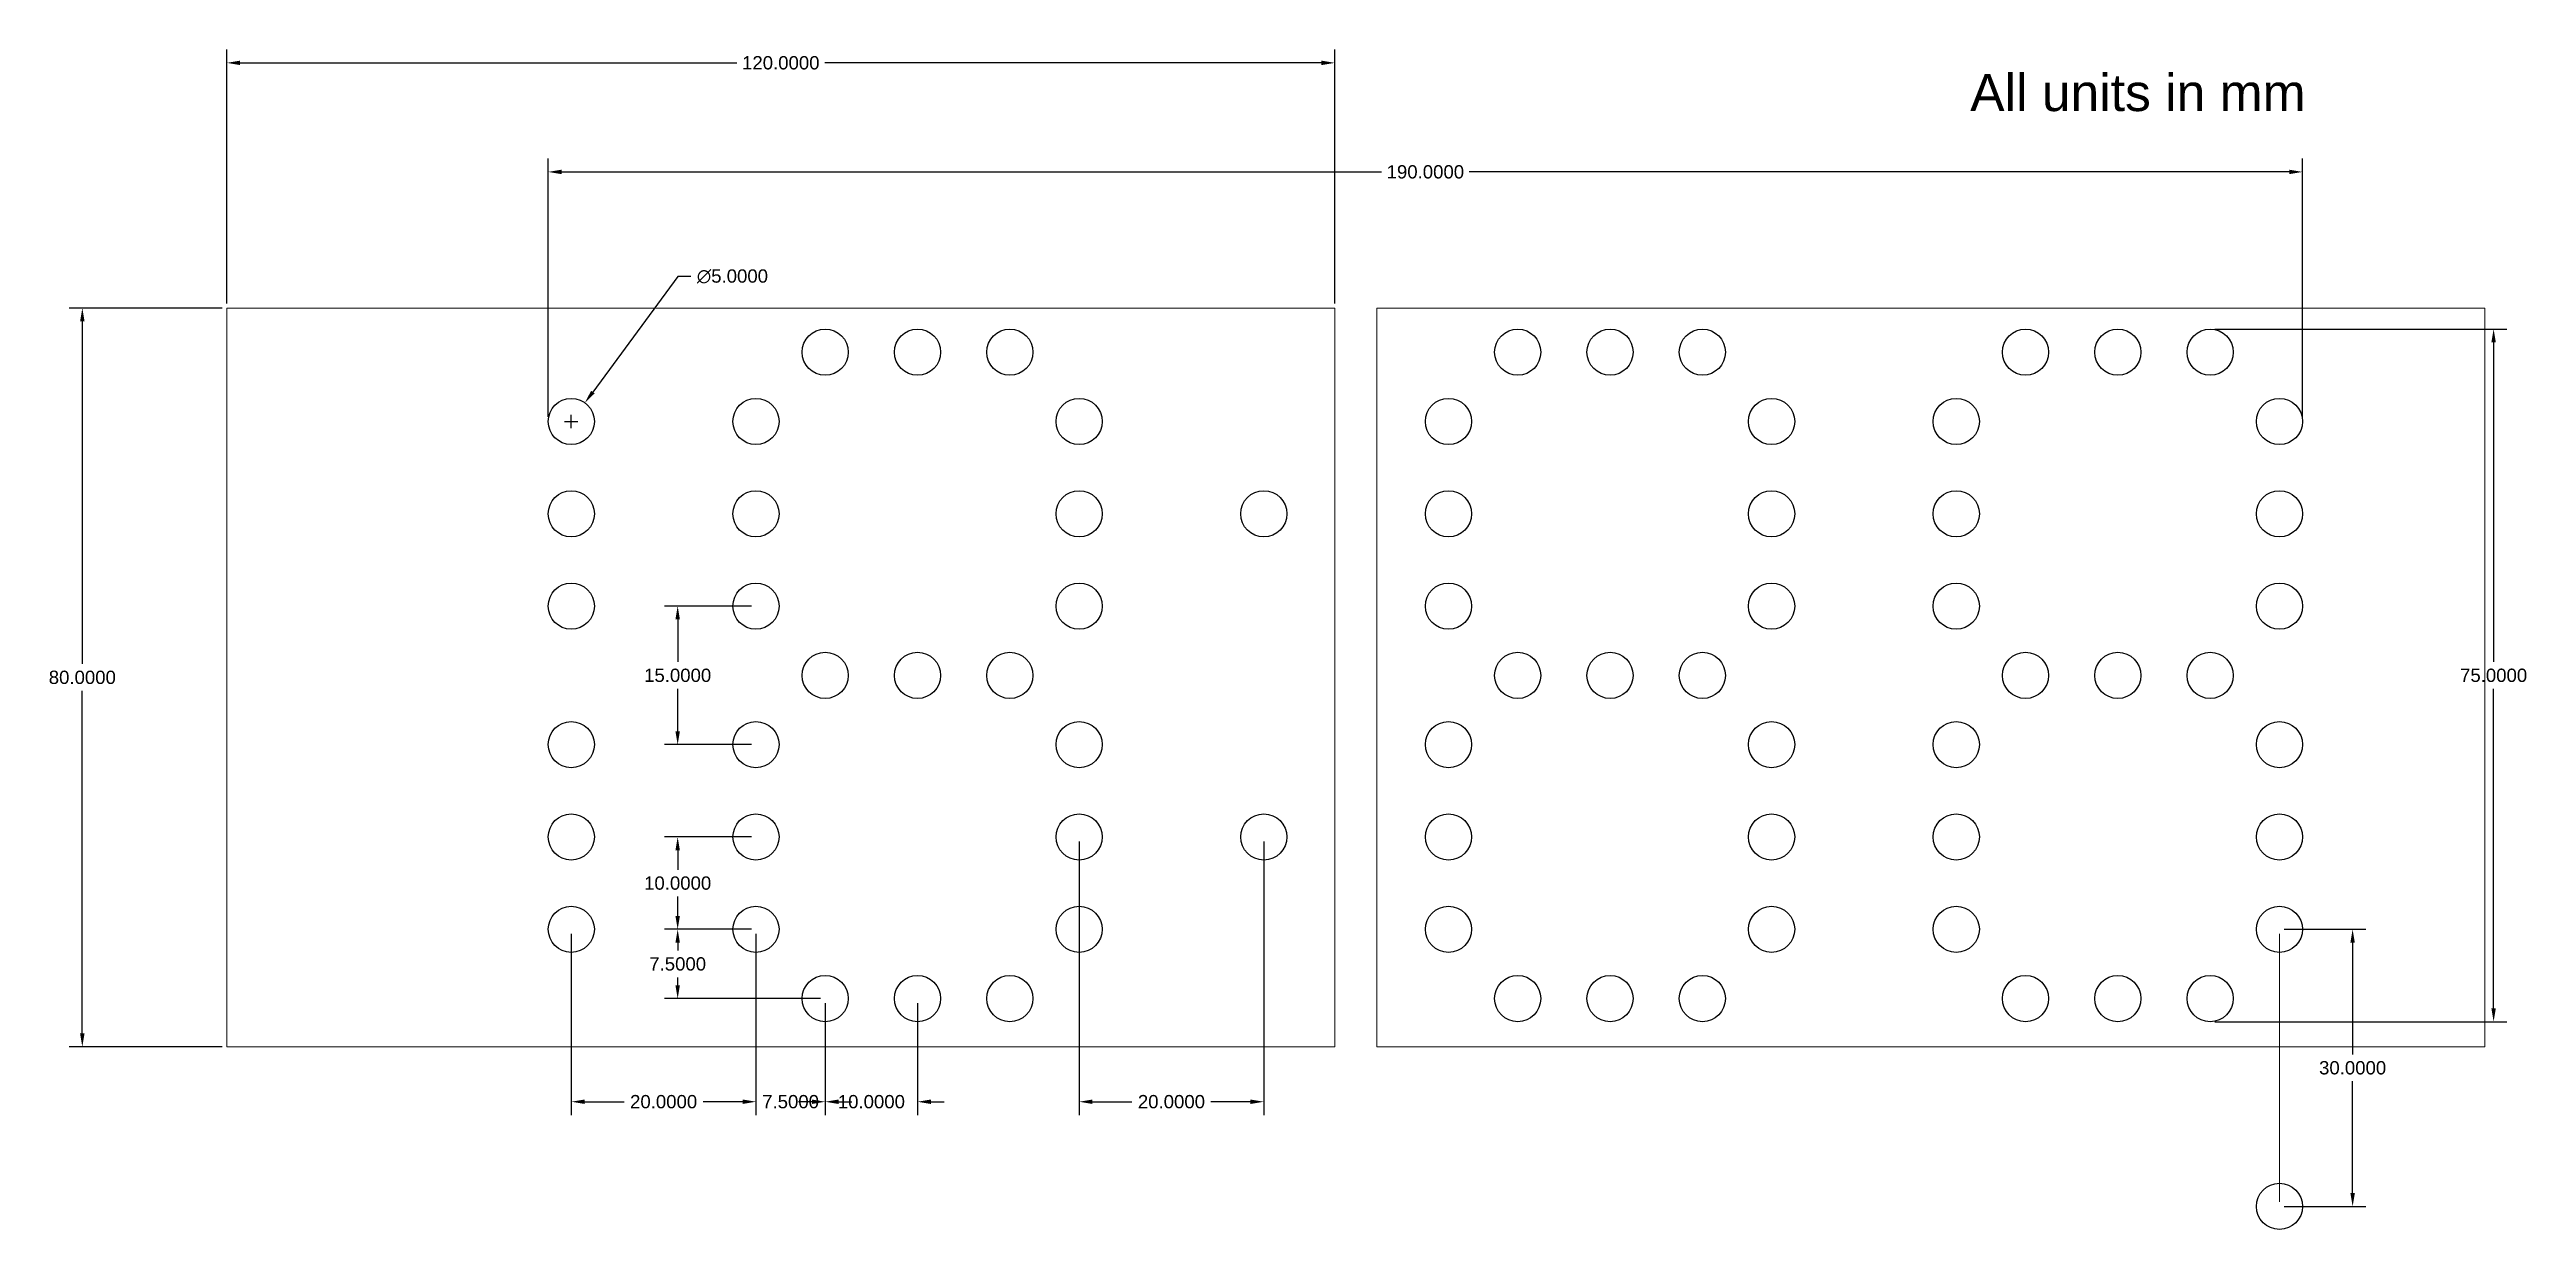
# Model space of a CAD drawing. Header units: millimetres. Extents: x -54 to 214, y -22 to 105.
import ezdxf

# ---------------------------------------------------------------- set-up
doc = ezdxf.new("R2010")
doc.units = ezdxf.units.MM
doc.header["$MEASUREMENT"] = 0
for name, color, linetype, lineweight in [('Board', 2, 'Continuous', 15), ('Dimension', 3, 'Continuous', 15), ('Object', 7, 'Continuous', 25)]:
    doc.layers.add(name, color=color, linetype=linetype, lineweight=lineweight)
doc.styles.get("Standard").update_dxf_attribs({"font": 'arial.ttf'})
doc.dimstyles.get("Standard").update_dxf_attribs({"dimscale": 8, "dimtxt": 0.18, "dimasz": 0.18, "dimexe": 0.18, "dimexo": 0.0625, "dimgap": 0.09, "dimtad": 0, "dimtih": 1, "dimtoh": 1, "dimdec": 4, "dimzin": 0, "dimdsep": 46, "dimtxsty": 'Standard', "dimcen": 0.09, "dimadec": 0, "dimazin": 0, "dimtfac": 1, "dimtdec": 4, "dimtofl": 0, "dimtmove": 0, "dimatfit": 3, "dimfxl": 1, "dimtolj": 1, "dimtzin": 0, "dimarcsym": 0})

# ---------------------------------------------------------------- blocks, each defined once
blk = doc.blocks.new('*D1')
at = {"layer": 'Defpoints', "color": 0, "transparency": 16777216}
for p in [(22.5, 10), (30, 2.5), (30, -8.67)]:
    blk.add_point(p, dxfattribs=at)
at = {"layer": 'Dimension', "color": 0, "lineweight": -2, "transparency": 16777216}
for p, q in [((22.5, 9.5), (22.5, -10.11)), ((30, 2), (30, -10.11)), ((21.06, -8.67), (19.62, -8.67)), ((31.44, -8.67), (32.88, -8.67))]:
    blk.add_line(p, q, dxfattribs=at)
at = {"layer": 'Dimension', "color": 0, "transparency": 16777216}
for points in [[(21.06, -8.43), (21.06, -8.91), (22.5, -8.67)], [(31.44, -8.43), (31.44, -8.91), (30, -8.67)]]:
    blk.add_solid(points, dxfattribs=at)
at = {"layer": 'Dimension', "color": 0, "transparency": 16777216, "insert": (26.25, -8.67), "char_height": 1.44, "attachment_point": 5}
blk.add_mtext('\\A1;7.5000', dxfattribs=at)
blk = doc.blocks.new('*D2')
at = {"layer": 'Defpoints', "color": 0, "transparency": 16777216}
for p in [(30, 2.5), (40, 2.5), (40, -8.67)]:
    blk.add_point(p, dxfattribs=at)
at = {"layer": 'Dimension', "color": 0, "lineweight": -2, "transparency": 16777216}
for p, q in [((30, 2), (30, -10.11)), ((40, 2), (40, -10.11)), ((28.56, -8.67), (27.12, -8.67)), ((41.44, -8.67), (42.88, -8.67))]:
    blk.add_line(p, q, dxfattribs=at)
at = {"layer": 'Dimension', "color": 0, "transparency": 16777216}
for points in [[(28.56, -8.43), (28.56, -8.91), (30, -8.67)], [(41.44, -8.43), (41.44, -8.91), (40, -8.67)]]:
    blk.add_solid(points, dxfattribs=at)
at = {"layer": 'Dimension', "color": 0, "transparency": 16777216, "insert": (35, -8.67), "char_height": 1.44, "attachment_point": 5}
blk.add_mtext('\\A1;10.0000', dxfattribs=at)
blk = doc.blocks.new('*D3')
at = {"layer": 'Defpoints', "color": 0, "transparency": 16777216}
for p in [(14.02, 10), (22.5, 10), (30, 2.5)]:
    blk.add_point(p, dxfattribs=at)
at = {"layer": 'Dimension', "color": 0, "lineweight": -2, "transparency": 16777216}
for p, q in [((22, 10), (12.58, 10)), ((14.02, 8.56), (14.02, 7.71)), ((14.02, 3.94), (14.02, 4.79)), ((29.5, 2.5), (12.58, 2.5))]:
    blk.add_line(p, q, dxfattribs=at)
at = {"layer": 'Dimension', "color": 0, "transparency": 16777216}
for points in [[(13.78, 8.56), (14.26, 8.56), (14.02, 10)], [(13.78, 3.94), (14.26, 3.94), (14.02, 2.5)]]:
    blk.add_solid(points, dxfattribs=at)
at = {"layer": 'Dimension', "color": 0, "transparency": 16777216, "insert": (14.02, 6.25), "char_height": 1.44, "attachment_point": 5}
blk.add_mtext('\\A1;7.5000', dxfattribs=at)
blk = doc.blocks.new('*D4')
at = {"layer": 'Defpoints', "color": 0, "transparency": 16777216}
for p in [(2.5, 10), (22.5, 10), (22.5, -8.67)]:
    blk.add_point(p, dxfattribs=at)
at = {"layer": 'Dimension', "color": 0, "lineweight": -2, "transparency": 16777216}
for p, q in [((2.5, 9.5), (2.5, -10.11)), ((22.5, 9.5), (22.5, -10.11)), ((3.94, -8.67), (8.22, -8.67)), ((21.06, -8.67), (16.78, -8.67))]:
    blk.add_line(p, q, dxfattribs=at)
at = {"layer": 'Dimension', "color": 0, "transparency": 16777216}
for points in [[(3.94, -8.43), (3.94, -8.91), (2.5, -8.67)], [(21.06, -8.43), (21.06, -8.91), (22.5, -8.67)]]:
    blk.add_solid(points, dxfattribs=at)
at = {"layer": 'Dimension', "color": 0, "transparency": 16777216, "insert": (12.5, -8.67), "char_height": 1.44, "attachment_point": 5}
blk.add_mtext('\\A1;20.0000', dxfattribs=at)
blk = doc.blocks.new('*D5')
at = {"layer": 'Defpoints', "color": 0, "transparency": 16777216}
for p in [(57.5, 20), (77.5, 20), (77.5, -8.67)]:
    blk.add_point(p, dxfattribs=at)
at = {"layer": 'Dimension', "color": 0, "lineweight": -2, "transparency": 16777216}
for p, q in [((57.5, 19.5), (57.5, -10.11)), ((77.5, 19.5), (77.5, -10.11)), ((58.94, -8.67), (63.22, -8.67)), ((76.06, -8.67), (71.78, -8.67))]:
    blk.add_line(p, q, dxfattribs=at)
at = {"layer": 'Dimension', "color": 0, "transparency": 16777216}
for points in [[(58.94, -8.43), (58.94, -8.91), (57.5, -8.67)], [(76.06, -8.43), (76.06, -8.91), (77.5, -8.67)]]:
    blk.add_solid(points, dxfattribs=at)
at = {"layer": 'Dimension', "color": 0, "transparency": 16777216, "insert": (67.5, -8.67), "char_height": 1.44, "attachment_point": 5}
blk.add_mtext('\\A1;20.0000', dxfattribs=at)
blk = doc.blocks.new('*D7')
at = {"layer": 'Defpoints', "color": 0, "transparency": 16777216}
for p in [(14.02, 20), (22.5, 20), (22.5, 10)]:
    blk.add_point(p, dxfattribs=at)
at = {"layer": 'Dimension', "color": 0, "lineweight": -2, "transparency": 16777216}
for p, q in [((22, 20), (12.58, 20)), ((14.02, 18.56), (14.02, 16.46)), ((14.02, 11.44), (14.02, 13.54)), ((22, 10), (12.58, 10))]:
    blk.add_line(p, q, dxfattribs=at)
at = {"layer": 'Dimension', "color": 0, "transparency": 16777216}
for points in [[(13.78, 18.56), (14.26, 18.56), (14.02, 20)], [(13.78, 11.44), (14.26, 11.44), (14.02, 10)]]:
    blk.add_solid(points, dxfattribs=at)
at = {"layer": 'Dimension', "color": 0, "transparency": 16777216, "insert": (14.02, 15), "char_height": 1.44, "attachment_point": 5}
blk.add_mtext('\\A1;10.0000', dxfattribs=at)
blk = doc.blocks.new('*D8')
at = {"layer": 'Defpoints', "color": 0, "transparency": 16777216}
for p in [(14.02, 45), (22.5, 45), (22.5, 30)]:
    blk.add_point(p, dxfattribs=at)
at = {"layer": 'Dimension', "color": 0, "lineweight": -2, "transparency": 16777216}
for p, q in [((22, 45), (12.58, 45)), ((14.02, 43.56), (14.02, 38.96)), ((14.02, 31.44), (14.02, 36.04)), ((22, 30), (12.58, 30))]:
    blk.add_line(p, q, dxfattribs=at)
at = {"layer": 'Dimension', "color": 0, "transparency": 16777216}
for points in [[(13.78, 43.56), (14.26, 43.56), (14.02, 45)], [(13.78, 31.44), (14.26, 31.44), (14.02, 30)]]:
    blk.add_solid(points, dxfattribs=at)
at = {"layer": 'Dimension', "color": 0, "transparency": 16777216, "insert": (14.02, 37.5), "char_height": 1.44, "attachment_point": 5}
blk.add_mtext('\\A1;15.0000', dxfattribs=at)
blk = doc.blocks.new('*D9')
at = {"layer": 'Defpoints', "color": 0, "transparency": 16777216}
for p in [(3.98, 67.02), (1.02, 62.98)]:
    blk.add_point(p, dxfattribs=at)
at = {"layer": 'Dimension', "color": 0, "lineweight": -2, "transparency": 16777216}
for p, q in [((14.02, 80.7), (4.83, 68.18)), ((15.46, 80.7), (14.02, 80.7)), ((1.78, 65), (3.22, 65)), ((2.5, 64.28), (2.5, 65.72))]:
    blk.add_line(p, q, dxfattribs=at)
at = {"layer": 'Dimension', "color": 0, "transparency": 16777216}
blk.add_solid([(4.64, 68.32), (5.02, 68.03), (3.98, 67.02)], dxfattribs=at)
at = {"layer": 'Dimension', "color": 0, "transparency": 16777216, "insert": (19.95, 80.7), "char_height": 1.44, "attachment_point": 5}
blk.add_mtext('\\A1;∅5.0000', dxfattribs=at)
blk = doc.blocks.new('*D10')
at = {"layer": 'Defpoints', "color": 0, "transparency": 16777216}
for p in [(190, 92.02), (0, 65), (190, 65)]:
    blk.add_point(p, dxfattribs=at)
at = {"layer": 'Dimension', "color": 0, "lineweight": -2, "transparency": 16777216}
for p, q in [((0, 65.5), (0, 93.46)), ((1.44, 92.02), (90.24, 92.02)), ((188.56, 92.02), (99.76, 92.02)), ((190, 65.5), (190, 93.46))]:
    blk.add_line(p, q, dxfattribs=at)
at = {"layer": 'Dimension', "color": 0, "transparency": 16777216}
for points in [[(1.44, 92.26), (1.44, 91.78), (0, 92.02)], [(188.56, 92.26), (188.56, 91.78), (190, 92.02)]]:
    blk.add_solid(points, dxfattribs=at)
at = {"layer": 'Dimension', "color": 0, "transparency": 16777216, "insert": (95, 92.02), "char_height": 1.44, "attachment_point": 5}
blk.add_mtext('\\A1;190.0000', dxfattribs=at)
blk = doc.blocks.new('*D14')
at = {"layer": 'Defpoints', "color": 0, "transparency": 16777216}
for p in [(187.5, 10), (187.5, -20), (195.43, -20)]:
    blk.add_point(p, dxfattribs=at)
at = {"layer": 'Dimension', "color": 0, "lineweight": -2, "transparency": 16777216}
for p, q in [((188, 10), (196.87, 10)), ((195.43, 8.56), (195.43, -3.54)), ((195.43, -18.56), (195.43, -6.46)), ((188, -20), (196.87, -20))]:
    blk.add_line(p, q, dxfattribs=at)
at = {"layer": 'Dimension', "color": 0, "transparency": 16777216}
for points in [[(195.19, 8.56), (195.67, 8.56), (195.43, 10)], [(195.19, -18.56), (195.67, -18.56), (195.43, -20)]]:
    blk.add_solid(points, dxfattribs=at)
at = {"layer": 'Dimension', "color": 0, "transparency": 16777216, "insert": (195.43, -5), "char_height": 1.44, "attachment_point": 5}
blk.add_mtext('\\A1;30.0000', dxfattribs=at)
blk = doc.blocks.new('*D16')
at = {"layer": 'Defpoints', "color": 0, "transparency": 16777216}
for p in [(180, 75), (180, 0), (210.7, 0)]:
    blk.add_point(p, dxfattribs=at)
at = {"layer": 'Dimension', "color": 0, "lineweight": -2, "transparency": 16777216}
for p, q in [((180.5, 75), (212.14, 75)), ((210.7, 73.56), (210.7, 38.96)), ((210.7, 1.44), (210.7, 36.04)), ((180.5, 0), (212.14, 0))]:
    blk.add_line(p, q, dxfattribs=at)
at = {"layer": 'Dimension', "color": 0, "transparency": 16777216}
for points in [[(210.46, 73.56), (210.94, 73.56), (210.7, 75)], [(210.46, 1.44), (210.94, 1.44), (210.7, 0)]]:
    blk.add_solid(points, dxfattribs=at)
at = {"layer": 'Dimension', "color": 0, "transparency": 16777216, "insert": (210.7, 37.5), "char_height": 1.44, "attachment_point": 5}
blk.add_mtext('\\A1;75.0000', dxfattribs=at)
blk = doc.blocks.new('*D20')
at = {"layer": 'Board', "color": 0, "lineweight": -2, "transparency": 16777216}
for p, q in [((-35.31, 77.28), (-51.9, 77.28)), ((-50.46, 75.84), (-50.46, 38.74)), ((-50.46, -1.28), (-50.46, 35.83)), ((-35.31, -2.72), (-51.9, -2.72))]:
    blk.add_line(p, q, dxfattribs=at)
at = {"layer": 'Board', "color": 0, "transparency": 16777216}
for points in [[(-50.7, 75.84), (-50.22, 75.84), (-50.46, 77.28)], [(-50.7, -1.28), (-50.22, -1.28), (-50.46, -2.72)]]:
    blk.add_solid(points, dxfattribs=at)
at = {"layer": 'Defpoints', "color": 0, "transparency": 16777216}
for p in [(-34.81, 77.28), (-50.46, -2.72), (-34.81, -2.72)]:
    blk.add_point(p, dxfattribs=at)
at = {"layer": 'Board', "color": 0, "transparency": 16777216, "insert": (-50.46, 37.28), "char_height": 1.44, "attachment_point": 5}
blk.add_mtext('\\A1;80.0000', dxfattribs=at)
blk = doc.blocks.new('*D21')
at = {"layer": 'Board', "color": 0, "lineweight": -2, "transparency": 16777216}
for p, q in [((-34.81, 77.78), (-34.81, 105.27)), ((85.19, 77.78), (85.19, 105.27)), ((-33.37, 103.83), (20.44, 103.83)), ((83.75, 103.83), (29.95, 103.83))]:
    blk.add_line(p, q, dxfattribs=at)
at = {"layer": 'Board', "color": 0, "transparency": 16777216}
for points in [[(-33.37, 104.07), (-33.37, 103.59), (-34.81, 103.83)], [(83.75, 104.07), (83.75, 103.59), (85.19, 103.83)]]:
    blk.add_solid(points, dxfattribs=at)
at = {"layer": 'Defpoints', "color": 0, "transparency": 16777216}
for p in [(85.19, 103.83), (-34.81, 77.28), (85.19, 77.28)]:
    blk.add_point(p, dxfattribs=at)
at = {"layer": 'Board', "color": 0, "transparency": 16777216, "insert": (25.19, 103.83), "char_height": 1.44, "attachment_point": 5}
blk.add_mtext('\\A1;120.0000', dxfattribs=at)

msp = doc.modelspace()

# ---------------------------------------------------------------- linework, layer by layer
at = {"layer": 'Board'}
for points in [[(-34.80514, 77.28083), (85.19486, 77.28083), (85.19486, -2.71917), (-34.80514, -2.71917)], [(89.75828, 77.28083), (209.75828, 77.28083), (209.75828, -2.71917), (89.75828, -2.71917)]]:
    msp.add_lwpolyline(points, close=True, dxfattribs=at)
at = {"layer": 'Dimension'}
msp.add_line((187.5, -19.5), (187.5, 9.5), dxfattribs=at)
at = {"layer": 'Object'}
for centre in [(30, 72.5), (40, 72.5), (50, 72.5), (105, 72.5), (115, 72.5), (125, 72.5), (160, 72.5), (170, 72.5), (180, 72.5), (2.5, 65), (22.5, 65), (57.5, 65), (97.5, 65), (132.5, 65), (152.5, 65), (187.5, 65), (2.5, 55), (22.5, 55), (57.5, 55), (77.5, 55), (97.5, 55), (132.5, 55), (152.5, 55), (187.5, 55), (2.5, 45), (22.5, 45), (57.5, 45), (97.5, 45), (132.5, 45), (152.5, 45), (187.5, 45), (30, 37.5), (40, 37.5), (50, 37.5), (105, 37.5), (115, 37.5), (125, 37.5), (160, 37.5), (170, 37.5), (180, 37.5), (2.5, 30), (22.5, 30), (57.5, 30), (97.5, 30), (132.5, 30), (152.5, 30), (187.5, 30), (2.5, 20), (22.5, 20), (57.5, 20), (77.5, 20), (97.5, 20), (132.5, 20), (152.5, 20), (187.5, 20), (2.5, 10), (22.5, 10), (57.5, 10), (97.5, 10), (132.5, 10), (152.5, 10), (187.5, 10), (30, 2.5), (40, 2.5), (50, 2.5), (105, 2.5), (115, 2.5), (125, 2.5), (160, 2.5), (170, 2.5), (180, 2.5), (187.5, -20)]:
    msp.add_circle(centre, 2.5, dxfattribs=at)

# ---------------------------------------------------------------- texts
at = {"layer": 'Dimension', "insert": (154.00849, 102.61033), "char_height": 4, "attachment_point": 1}
msp.add_mtext_dynamic_manual_height_columns('All units in mm', width=47.9471776, gutter_width=1, heights=[0], dxfattribs=at)

# ---------------------------------------------------------------- dimensions: what is measured, and where the dimension line sits
at = {"layer": 'Board'}
dim = msp.add_linear_dim(base=(85.19486, 103.83197), p1=(-34.80514, 77.28083), p2=(85.19486, 77.28083), dimstyle='Standard', dxfattribs=at)
dim.commit()
dim.dimension.update_dxf_attribs({"geometry": '*D21', "text_midpoint": (25.19486, 103.83197)})
dim = msp.add_linear_dim(base=(-50.46244, -2.71917), p1=(-34.80514, 77.28083), p2=(-34.80514, -2.71917), angle=90, dimstyle='Standard', dxfattribs=at)
dim.commit()
dim.dimension.update_dxf_attribs({"geometry": '*D20', "text_midpoint": (-50.46244, 37.28083)})
at = {"layer": 'Dimension'}
for base, p1, p2, picture, middle in [((190, 92.0195), (0, 65), (190, 65), '*D10', (95, 92.0195)), ((77.5, -8.66695), (57.5, 20), (77.5, 20), '*D5', (67.5, -8.66695)), ((22.5, -8.66695), (2.5, 10), (22.5, 10), '*D4', (12.5, -8.66695)), ((30, -8.66695), (22.5, 10), (30, 2.5), '*D1', (26.25, -8.66695)), ((40, -8.66695), (30, 2.5), (40, 2.5), '*D2', (35, -8.66695))]:
    dim = msp.add_linear_dim(base=base, p1=p1, p2=p2, dimstyle='Standard', dxfattribs=at)
    dim.commit()
    dim.dimension.update_dxf_attribs({"geometry": picture, "text_midpoint": middle})
dim = msp.add_diameter_dim_2p(p1=(1.02101, 62.98441), p2=(3.97899, 67.01559), dimstyle='Standard', dxfattribs=at)
dim.commit()
dim.dimension.update_dxf_attribs({"geometry": '*D9', "text_midpoint": (19.94845, 80.69766), "dimtype": 163})
for base, p1, p2, picture, middle in [((210.69977, 0), (180, 75), (180, 0), '*D16', (210.69977, 37.5)), ((14.01852, 45), (22.5, 30), (22.5, 45), '*D8', (14.01852, 37.5)), ((14.01852, 20), (22.5, 10), (22.5, 20), '*D7', (14.01852, 15)), ((14.01852, 10), (30, 2.5), (22.5, 10), '*D3', (14.01852, 6.25)), ((195.43225, -20), (187.5, 10), (187.5, -20), '*D14', (195.43225, -5))]:
    dim = msp.add_linear_dim(base=base, p1=p1, p2=p2, angle=90, dimstyle='Standard', dxfattribs=at)
    dim.commit()
    dim.dimension.update_dxf_attribs({"geometry": picture, "text_midpoint": middle})

doc.saveas('drawing.dxf')
